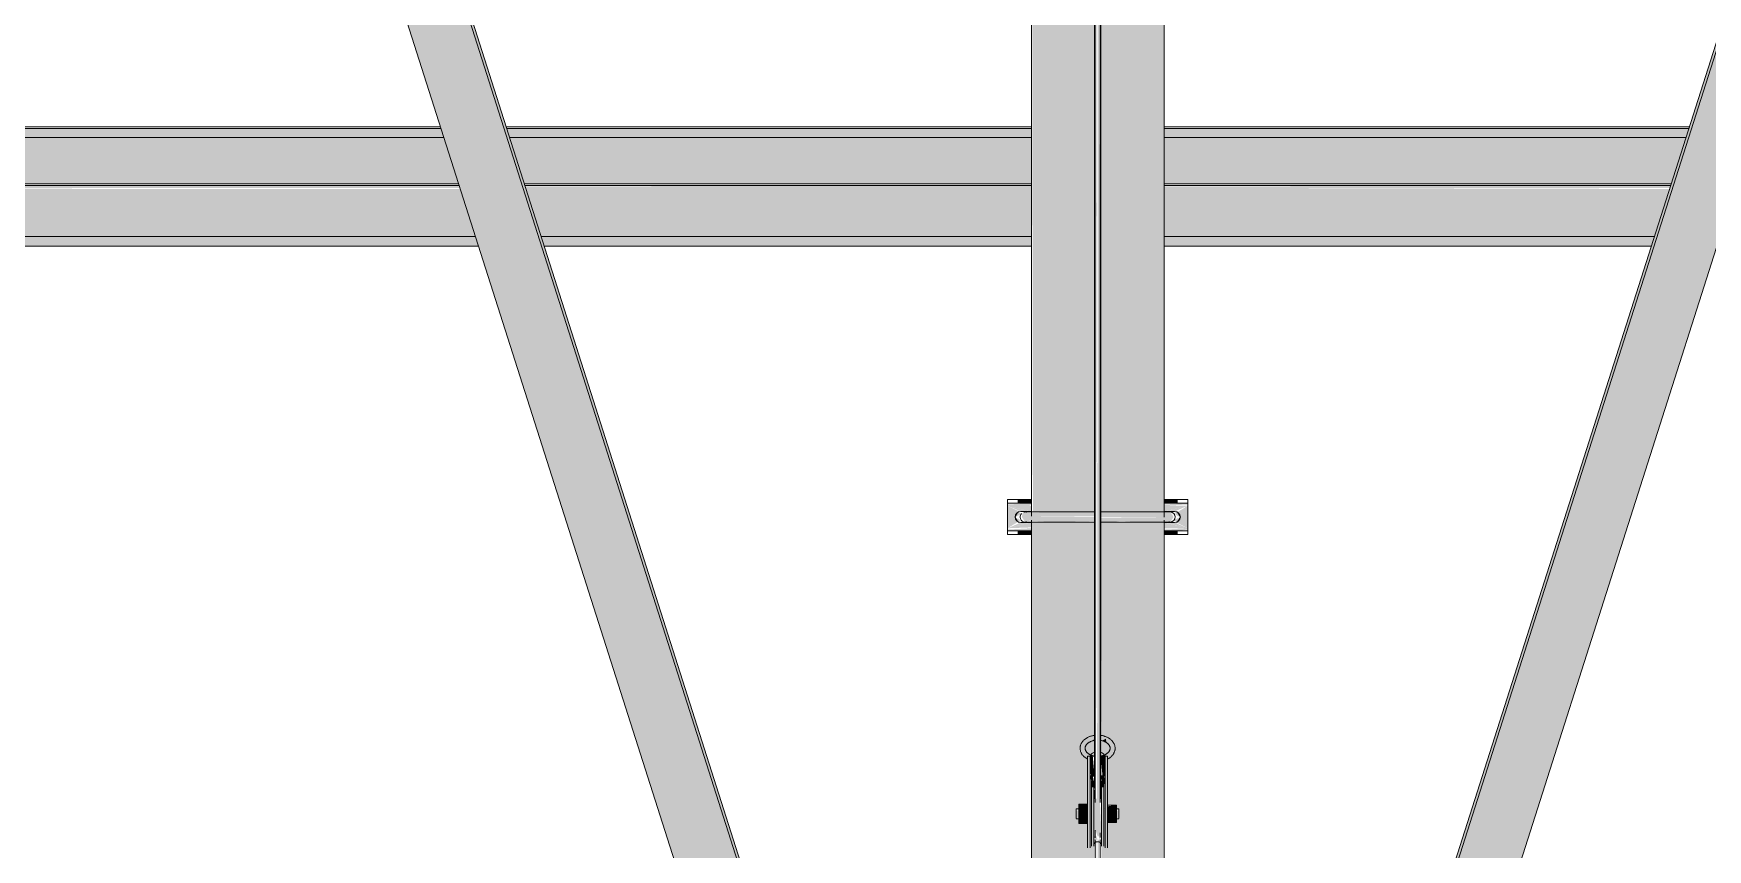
# Model space of a CAD drawing. Header units: inches. Extents: x -54880 to -186, y -265 to 853.
# Drawn here: x -25009.8 to -24926.2, y 208.4 to 249.1 of the extents above; entities that cross this region are included whole.
import ezdxf

# ---------------------------------------------------------------- set-up
doc = ezdxf.new("R2010")
doc.units = ezdxf.units.IN
doc.header["$MEASUREMENT"] = 0
doc.layers.add('Q-SPCQ', color=91, linetype='Continuous', lineweight=9)
doc.layers.add('S-BEAM', color=12, linetype='Continuous', lineweight=9)

# ---------------------------------------------------------------- blocks, each defined once
blk = doc.blocks.new('Girt_Z - 8_D-904143-Section 13')
at = {"layer": 'S-BEAM'}
h = blk.add_hatch(color=256, dxfattribs=at)
h.paths.add_polyline_path([(-22801.255, 243.949), (-22801.255, 244.398), (-22813.89, 244.398), (-22813.89, 243.949), (-22804.378, 243.949)], flags=0)
h.paths.add_polyline_path([(-25906.663, 243.949), (-25885.483, 243.949), (-25885.717, 244.398), (-25940.544, 244.398), (-25940.544, 243.949), (-25906.835, 243.949)], flags=0)
h.paths.add_polyline_path([(-25971.89, 243.949), (-25968.544, 243.949), (-25968.544, 244.398), (-25971.89, 244.398)], flags=0)
h.paths.add_polyline_path([(-22841.89, 243.949), (-22841.89, 244.398), (-23076.89, 244.398), (-23076.89, 243.949), (-22908.055, 243.949)], flags=0)
h.paths.add_polyline_path([(-23094.89, 243.949), (-23094.89, 244.398), (-23366.39, 244.398), (-23366.39, 243.949), (-23184.529, 243.949)], flags=0)
h.paths.add_polyline_path([(-25883.369, 243.949), (-25851.816, 243.949), (-25851.618, 244.398), (-25883.603, 244.398)], flags=0)
h.paths.add_polyline_path([(-23384.39, 243.949), (-23384.39, 244.398), (-23655.89, 244.398), (-23655.89, 243.949), (-23461.003, 243.949)], flags=0)
h.paths.add_polyline_path([(-23673.89, 243.949), (-23673.89, 244.398), (-23945.39, 244.398), (-23945.39, 243.949), (-23737.477, 243.949)], flags=0)
h.paths.add_polyline_path([(-23963.39, 243.949), (-23963.39, 244.398), (-24234.89, 244.398), (-24234.89, 243.949), (-24013.951, 243.949)], flags=0)
h.paths.add_polyline_path([(-24252.89, 243.949), (-24252.89, 244.398), (-24524.39, 244.398), (-24524.39, 243.949), (-24290.425, 243.949)], flags=0)
h.paths.add_polyline_path([(-25815.703, 243.949), (-25785.394, 243.949), (-25785.721, 244.398), (-25815.703, 244.398), (-25815.703, 244.214)], flags=0)
h.paths.add_polyline_path([(-24542.39, 243.949), (-24542.39, 244.398), (-24693.063, 244.398), (-24693.297, 243.949), (-24566.899, 243.949)], flags=0)
h.paths.add_polyline_path([(-24695.412, 243.949), (-24695.178, 244.398), (-24756.356, 244.398), (-24756.369, 243.949), (-24705.136, 243.949)], flags=0)
h.paths.add_polyline_path([(-25785.008, 243.949), (-25716.167, 243.949), (-25715.573, 244.398), (-25785.335, 244.398)], flags=0)
h.paths.add_polyline_path([(-24763.078, 243.949), (-24763.078, 244.398), (-24793.059, 244.398), (-24793.386, 243.949), (-24765.615, 243.949)], flags=0)
h.paths.add_polyline_path([(-24793.772, 243.949), (-24793.446, 244.398), (-24813.89, 244.398), (-24813.89, 243.949), (-24808.814, 243.949)], flags=0)
h.paths.add_polyline_path([(-24831.89, 243.949), (-24831.89, 244.398), (-24863.208, 244.398), (-24862.613, 243.949), (-24843.373, 243.949)], flags=0)
h.paths.add_polyline_path([(-25715.753, 243.949), (-25700.39, 243.949), (-25700.39, 244.398), (-25715.158, 244.398)], flags=0)
h.paths.add_polyline_path([(-24863.028, 243.949), (-24863.622, 244.398), (-24923.815, 244.398), (-24923.958, 243.949), (-24911.69, 243.949)], flags=0)
h.paths.add_polyline_path([(-25682.39, 243.949), (-25654.822, 243.949), (-25654.966, 244.398), (-25682.39, 244.398)], flags=0)
h.paths.add_polyline_path([(-25651.551, 243.949), (-25625.486, 243.949), (-25625.486, 244.398), (-25651.694, 244.398)], flags=0)
h.paths.add_polyline_path([(-25618.861, 243.949), (-25592.797, 243.949), (-25592.654, 244.398), (-25618.861, 244.398)], flags=0)
h.paths.add_polyline_path([(-25577.736, 243.949), (-25410.89, 243.949), (-25410.89, 244.398), (-25589.382, 244.398), (-25589.526, 243.949), (-25580.582, 243.949)], flags=0)
h.paths.add_polyline_path([(-24927.229, 243.949), (-24927.086, 244.398), (-24953.294, 244.398), (-24953.294, 243.949), (-24947.051, 243.949)], flags=0)
h.paths.add_polyline_path([(-24959.919, 243.949), (-24959.919, 244.398), (-24986.127, 244.398), (-24985.984, 243.949), (-24964.331, 243.949)], flags=0)
h.paths.add_polyline_path([(-25392.89, 243.949), (-25121.39, 243.949), (-25121.39, 244.398), (-25392.89, 244.398)], flags=0)
h.paths.add_polyline_path([(-25103.39, 243.949), (-24989.255, 243.949), (-24989.398, 244.398), (-25103.39, 244.398)], flags=0)
h = blk.add_hatch(color=256, dxfattribs=at)
h.paths.add_polyline_path([(-25971.89, 241.629), (-25968.544, 241.629), (-25968.544, 243.949), (-25971.89, 243.949), (-25971.89, 241.963)], flags=0)
h.paths.add_polyline_path([(-25940.544, 241.629), (-25884.274, 241.629), (-25885.483, 243.949), (-25940.544, 243.949), (-25940.544, 243)], flags=0)
h.paths.add_polyline_path([(-25882.16, 241.629), (-25852.777, 241.629), (-25852.193, 243.095), (-25851.816, 243.949), (-25883.369, 243.949)], flags=0)
h.paths.add_polyline_path([(-25815.703, 241.629), (-25783.707, 241.629), (-25785.394, 243.949), (-25815.703, 243.949)], flags=0)
h.paths.add_polyline_path([(-25783.32, 241.629), (-25719.237, 241.629), (-25716.167, 243.949), (-25785.008, 243.949)], flags=0)
h.paths.add_polyline_path([(-24524.39, 241.629), (-24252.89, 241.629), (-24252.89, 243.949), (-24524.39, 243.949)], flags=0)
h.paths.add_polyline_path([(-24542.39, 241.629), (-24542.39, 243.949), (-24693.297, 243.949), (-24694.506, 241.629), (-24566.899, 241.629)], flags=0)
h.paths.add_polyline_path([(-25718.823, 241.629), (-25700.39, 241.629), (-25700.39, 243.949), (-25715.753, 243.949)], flags=0)
h.paths.add_polyline_path([(-25682.39, 241.629), (-25654.082, 241.629), (-25654.822, 243.949), (-25682.39, 243.949)], flags=0)
h.paths.add_polyline_path([(-24696.62, 241.629), (-24695.412, 243.949), (-24756.369, 243.949), (-24756.435, 241.629), (-24705.136, 241.629)], flags=0)
h.paths.add_polyline_path([(-25650.811, 241.629), (-25625.486, 241.629), (-25625.486, 243.949), (-25651.551, 243.949)], flags=0)
h.paths.add_polyline_path([(-25618.861, 241.629), (-25593.537, 241.629), (-25592.797, 243.949), (-25618.861, 243.949)], flags=0)
h.paths.add_polyline_path([(-25577.736, 241.629), (-25410.89, 241.629), (-25410.89, 243.949), (-25589.526, 243.949), (-25590.266, 241.629), (-25580.582, 241.629)], flags=0)
h.paths.add_polyline_path([(-24763.078, 241.629), (-24763.078, 243.949), (-24793.386, 243.949), (-24795.074, 241.629), (-24765.615, 241.629)], flags=0)
h.paths.add_polyline_path([(-24795.46, 241.629), (-24793.772, 243.949), (-24813.89, 243.949), (-24813.89, 241.629), (-24808.814, 241.629)], flags=0)
h.paths.add_polyline_path([(-25392.89, 241.629), (-25121.39, 241.629), (-25121.39, 243.949), (-25392.89, 243.949)], flags=0)
h.paths.add_polyline_path([(-24831.89, 241.629), (-24831.89, 243.949), (-24862.613, 243.949), (-24859.543, 241.629), (-24843.373, 241.629)], flags=0)
h.paths.add_polyline_path([(-25103.39, 241.629), (-24988.515, 241.629), (-24989.255, 243.949), (-25103.39, 243.949)], flags=0)
h.paths.add_polyline_path([(-24985.244, 241.629), (-24959.919, 241.629), (-24959.919, 243.949), (-24985.984, 243.949)], flags=0)
h.paths.add_polyline_path([(-24859.958, 241.629), (-24863.028, 243.949), (-24923.958, 243.949), (-24924.698, 241.629), (-24911.69, 241.629)], flags=0)
h.paths.add_polyline_path([(-24953.294, 241.629), (-24927.969, 241.629), (-24927.229, 243.949), (-24953.294, 243.949)], flags=0)
h.paths.add_polyline_path([(-24234.89, 241.629), (-23963.39, 241.629), (-23963.39, 243.949), (-24234.89, 243.949)], flags=0)
h.paths.add_polyline_path([(-22801.255, 241.629), (-22801.255, 243.949), (-22813.89, 243.949), (-22813.89, 241.629), (-22804.378, 241.629)], flags=0)
h.paths.add_polyline_path([(-22841.89, 241.629), (-22841.89, 243.949), (-23076.89, 243.949), (-23076.89, 241.629), (-22908.055, 241.629)], flags=0)
h.paths.add_polyline_path([(-23094.89, 241.629), (-23094.89, 243.949), (-23366.39, 243.949), (-23366.39, 241.629), (-23184.529, 241.629)], flags=0)
h.paths.add_polyline_path([(-23384.39, 241.629), (-23384.39, 243.949), (-23655.89, 243.949), (-23655.89, 241.629), (-23461.003, 241.629)], flags=0)
h.paths.add_polyline_path([(-23673.89, 241.629), (-23673.89, 243.949), (-23945.39, 243.949), (-23945.39, 241.629), (-23737.477, 241.629)], flags=0)
h = blk.add_hatch(color=256, dxfattribs=at)
h.paths.add_polyline_path([(-24959.919, 241.367), (-24959.919, 241.555), (-24985.204, 241.504), (-24985.16, 241.367), (-24964.331, 241.367)], flags=0)
h.paths.add_polyline_path([(-25968.544, 241.367), (-25968.544, 241.555), (-25971.89, 241.524), (-25971.89, 241.367)], flags=0)
h.paths.add_polyline_path([(-25940.544, 241.367), (-25884.182, 241.451), (-25884.236, 241.555), (-25940.544, 241.523), (-25940.544, 241.452)], flags=0)
h.paths.add_polyline_path([(-22801.255, 241.367), (-22801.255, 241.555), (-22813.89, 241.53), (-22813.89, 241.367), (-22804.378, 241.367)], flags=0)
h.paths.add_polyline_path([(-25882.024, 241.367), (-25852.837, 241.45), (-25852.888, 241.555), (-25882.105, 241.522), (-25882.067, 241.451)], flags=0)
h.paths.add_polyline_path([(-22841.89, 241.367), (-22841.89, 241.555), (-23076.89, 241.53), (-23076.89, 241.367), (-22908.055, 241.367)], flags=0)
h.paths.add_polyline_path([(-25815.703, 241.367), (-25783.575, 241.448), (-25783.653, 241.555), (-25815.703, 241.521), (-25815.703, 241.449)], flags=0)
h.paths.add_polyline_path([(-23094.89, 241.367), (-23094.89, 241.555), (-23366.39, 241.472), (-23366.39, 241.367), (-23184.529, 241.367)], flags=0)
h.paths.add_polyline_path([(-25783.13, 241.367), (-25719.479, 241.446), (-25719.335, 241.555), (-25783.241, 241.52), (-25783.189, 241.448)], flags=0)
h.paths.add_polyline_path([(-23384.39, 241.367), (-23384.39, 241.555), (-23655.89, 241.478), (-23655.89, 241.367), (-23461.003, 241.367)], flags=0)
h.paths.add_polyline_path([(-25719.169, 241.367), (-25700.39, 241.446), (-25700.39, 241.555), (-25718.968, 241.519), (-25719.064, 241.446)], flags=0)
h.paths.add_polyline_path([(-23673.89, 241.367), (-23673.89, 241.555), (-23945.39, 241.484), (-23945.39, 241.367), (-23737.477, 241.367)], flags=0)
h.paths.add_polyline_path([(-25682.39, 241.367), (-25654.024, 241.445), (-25654.059, 241.555), (-25682.39, 241.518), (-25682.39, 241.445)], flags=0)
h.paths.add_polyline_path([(-25650.728, 241.367), (-25625.486, 241.444), (-25625.486, 241.555), (-25650.776, 241.518), (-25650.752, 241.444)], flags=0)
h.paths.add_polyline_path([(-25618.861, 241.367), (-25593.596, 241.443), (-25593.56, 241.555), (-25618.861, 241.517), (-25618.861, 241.444)], flags=0)
h.paths.add_polyline_path([(-25577.736, 241.367), (-25410.89, 241.438), (-25410.89, 241.555), (-25590.301, 241.516), (-25590.349, 241.367), (-25580.582, 241.367)], flags=0)
h.paths.add_polyline_path([(-23963.39, 241.367), (-23963.39, 241.555), (-24234.89, 241.49), (-24234.89, 241.367), (-24013.951, 241.367)], flags=0)
h.paths.add_polyline_path([(-25392.89, 241.367), (-25121.39, 241.43), (-25121.39, 241.555), (-25392.89, 241.512), (-25392.89, 241.438)], flags=0)
h.paths.add_polyline_path([(-25103.39, 241.367), (-24988.45, 241.427), (-24988.491, 241.555), (-25103.39, 241.507), (-25103.39, 241.43)], flags=0)
h.paths.add_polyline_path([(-24252.89, 241.367), (-24252.89, 241.555), (-24524.39, 241.495), (-24524.39, 241.367), (-24290.425, 241.367)], flags=0)
h.paths.add_polyline_path([(-24953.294, 241.367), (-24928.034, 241.425), (-24927.993, 241.555), (-24953.294, 241.504), (-24953.294, 241.426)], flags=0)
h.paths.add_polyline_path([(-24924.782, 241.367), (-24859.686, 241.423), (-24859.86, 241.555), (-24924.738, 241.503), (-24924.763, 241.425)], flags=0)
h.paths.add_polyline_path([(-24542.39, 241.367), (-24542.39, 241.555), (-24694.574, 241.499), (-24694.642, 241.367), (-24566.899, 241.367)], flags=0)
h.paths.add_polyline_path([(-24859.197, 241.367), (-24831.89, 241.422), (-24831.89, 241.555), (-24859.375, 241.502), (-24859.271, 241.423)], flags=0)
h.paths.add_polyline_path([(-24813.89, 241.367), (-24795.611, 241.421), (-24795.514, 241.555), (-24813.89, 241.501), (-24813.89, 241.422)], flags=0)
h.paths.add_polyline_path([(-24795.264, 241.367), (-24763.078, 241.421), (-24763.078, 241.555), (-24795.167, 241.501), (-24795.225, 241.421)], flags=0)
h.paths.add_polyline_path([(-24755.313, 241.367), (-24696.73, 241.419), (-24696.659, 241.555), (-24756.439, 241.5), (-24756.443, 241.367), (-24755.568, 241.367)], flags=0)
h = blk.add_hatch(color=256, dxfattribs=at)
h.paths.add_polyline_path([(-25410.89, 239), (-25410.89, 241.367), (-25590.349, 241.367), (-25591.104, 239), (-25534.558, 239)], flags=0)
h.paths.add_polyline_path([(-24987.677, 239), (-24988.431, 241.367), (-25103.39, 241.367), (-25103.39, 239), (-24998.199, 239)], flags=0)
h.paths.add_polyline_path([(-25968.544, 239), (-25968.544, 241.367), (-25971.89, 241.367), (-25971.89, 239)], flags=0)
h.paths.add_polyline_path([(-25940.544, 239), (-25882.905, 239), (-25884.138, 241.367), (-25940.544, 241.367), (-25940.544, 239.083)], flags=0)
h.paths.add_polyline_path([(-25121.39, 239), (-25121.39, 241.367), (-25392.89, 241.367), (-25392.89, 239), (-25258.084, 239)], flags=0)
h.paths.add_polyline_path([(-24984.405, 239), (-24959.919, 239), (-24959.919, 241.367), (-24985.16, 241.367)], flags=0)
h.paths.add_polyline_path([(-24953.294, 239), (-24928.808, 239), (-24928.053, 241.367), (-24953.294, 241.367)], flags=0)
h.paths.add_polyline_path([(-25594.375, 239), (-25593.62, 241.367), (-25618.861, 241.367), (-25618.861, 239), (-25603.677, 239)], flags=0)
h.paths.add_polyline_path([(-24925.537, 239), (-24856.479, 239), (-24859.612, 241.367), (-24924.782, 241.367)], flags=0)
h.paths.add_polyline_path([(-25880.791, 239), (-25853.658, 239), (-25852.921, 241.367), (-25882.024, 241.367)], flags=0)
h.paths.add_polyline_path([(-25625.486, 239), (-25625.486, 241.367), (-25650.728, 241.367), (-25649.973, 239), (-25629.596, 239)], flags=0)
h.paths.add_polyline_path([(-24524.39, 239), (-24252.89, 239), (-24252.89, 241.367), (-24524.39, 241.367)], flags=0)
h.paths.add_polyline_path([(-24542.39, 239), (-24542.39, 241.367), (-24694.642, 241.367), (-24695.875, 239), (-24566.899, 239)], flags=0)
h.paths.add_polyline_path([(-25822.601, 239), (-25822.328, 239.045), (-25822.328, 239.323), (-25822.571, 239.045)], flags=0)
h.paths.add_polyline_path([(-25815.703, 239), (-25781.795, 239), (-25783.517, 241.367), (-25815.703, 241.367), (-25815.703, 240.51)], flags=0)
h.paths.add_polyline_path([(-24697.99, 239), (-24696.757, 241.367), (-24756.443, 241.367), (-24756.453, 239), (-24705.136, 239)], flags=0)
h.paths.add_polyline_path([(-25781.408, 239), (-25722.716, 239), (-25719.584, 241.367), (-25783.13, 241.367)], flags=0)
h.paths.add_polyline_path([(-24763.078, 239), (-24763.078, 241.367), (-24795.264, 241.367), (-24796.986, 239), (-24765.615, 239)], flags=0)
h.paths.add_polyline_path([(-24797.372, 239), (-24795.65, 241.367), (-24813.89, 241.367), (-24813.89, 239), (-24808.814, 239)], flags=0)
h.paths.add_polyline_path([(-24831.89, 239), (-24831.89, 241.367), (-24859.197, 241.367), (-24856.065, 239), (-24843.373, 239)], flags=0)
h.paths.add_polyline_path([(-25722.301, 239), (-25700.39, 239), (-25700.39, 241.367), (-25719.169, 241.367)], flags=0)
h.paths.add_polyline_path([(-25682.39, 239), (-25653.244, 239), (-25653.999, 241.367), (-25682.39, 241.367)], flags=0)
h.paths.add_polyline_path([(-24234.89, 239), (-23963.39, 239), (-23963.39, 241.367), (-24234.89, 241.367)], flags=0)
h.paths.add_polyline_path([(-23945.39, 239), (-23673.89, 239), (-23673.89, 241.367), (-23945.39, 241.367)], flags=0)
h.paths.add_polyline_path([(-23655.89, 239), (-23384.39, 239), (-23384.39, 241.367), (-23655.89, 241.367)], flags=0)
h.paths.add_polyline_path([(-22801.255, 239), (-22801.255, 241.367), (-22813.89, 241.367), (-22813.89, 239), (-22804.378, 239)], flags=0)
h.paths.add_polyline_path([(-23366.39, 239), (-23094.89, 239), (-23094.89, 241.367), (-23366.39, 241.367)], flags=0)
h.paths.add_polyline_path([(-23076.89, 239), (-22841.89, 239), (-22841.89, 241.367), (-23076.89, 241.367)], flags=0)
h = blk.add_hatch(color=256, dxfattribs=at)
h.paths.add_polyline_path([(-25121.39, 238.518), (-25121.39, 239), (-25392.89, 239), (-25392.89, 238.518), (-25258.084, 238.518)], flags=0)
h.paths.add_polyline_path([(-25001.045, 238.518), (-24987.523, 238.518), (-24987.677, 239), (-25103.39, 239), (-25103.39, 238.518)], flags=0)
h.paths.add_polyline_path([(-25971.89, 238.518), (-25968.544, 238.518), (-25968.544, 239), (-25971.89, 239), (-25971.89, 238.632)], flags=0)
h.paths.add_polyline_path([(-25940.544, 238.518), (-25882.654, 238.518), (-25882.905, 239), (-25940.544, 239)], flags=0)
h.paths.add_polyline_path([(-25410.89, 238.518), (-25410.89, 239), (-25591.104, 239), (-25591.258, 238.518), (-25534.558, 238.518)], flags=0)
h.paths.add_polyline_path([(-24984.252, 238.518), (-24959.919, 238.518), (-24959.919, 239), (-24984.405, 239)], flags=0)
h.paths.add_polyline_path([(-24953.294, 238.518), (-24928.962, 238.518), (-24928.808, 239), (-24953.294, 239)], flags=0)
h.paths.add_polyline_path([(-25594.529, 238.518), (-25594.375, 239), (-25618.861, 239), (-25618.861, 238.518), (-25603.677, 238.518)], flags=0)
h.paths.add_polyline_path([(-25880.54, 238.518), (-25853.82, 238.518), (-25853.658, 239), (-25880.791, 239)], flags=0)
h.paths.add_polyline_path([(-24925.69, 238.518), (-24855.841, 238.518), (-24856.479, 239), (-24925.537, 239)], flags=0)
h.paths.add_polyline_path([(-25625.486, 238.518), (-25625.486, 239), (-25649.973, 239), (-25649.819, 238.518), (-25629.596, 238.518)], flags=0)
h.paths.add_polyline_path([(-24524.39, 238.518), (-24252.89, 238.518), (-24252.89, 239), (-24524.39, 239)], flags=0)
h.paths.add_polyline_path([(-25822.328, 238.518), (-25822.328, 239), (-25822.601, 239), (-25822.923, 238.518), (-25822.571, 238.518)], flags=0)
h.paths.add_polyline_path([(-24542.39, 238.518), (-24542.39, 239), (-24695.875, 239), (-24696.127, 238.518), (-24566.899, 238.518)], flags=0)
h.paths.add_polyline_path([(-25815.703, 238.518), (-25781.444, 238.518), (-25781.795, 239), (-25815.703, 239)], flags=0)
h.paths.add_polyline_path([(-24698.241, 238.518), (-24697.99, 239), (-24756.453, 239), (-24756.453, 238.518), (-24705.136, 238.518)], flags=0)
h.paths.add_polyline_path([(-25781.058, 238.518), (-25723.354, 238.518), (-25722.716, 239), (-25781.408, 239)], flags=0)
h.paths.add_polyline_path([(-24763.078, 238.518), (-24763.078, 239), (-24796.986, 239), (-24797.336, 238.518), (-24765.615, 238.518)], flags=0)
h.paths.add_polyline_path([(-24797.723, 238.518), (-24797.372, 239), (-24813.89, 239), (-24813.89, 238.518), (-24808.814, 238.518)], flags=0)
h.paths.add_polyline_path([(-24831.89, 238.518), (-24831.89, 239), (-24856.065, 239), (-24855.427, 238.518), (-24843.373, 238.518)], flags=0)
h.paths.add_polyline_path([(-25722.939, 238.518), (-25700.39, 238.518), (-25700.39, 239), (-25722.301, 239)], flags=0)
h.paths.add_polyline_path([(-25682.39, 238.518), (-25653.09, 238.518), (-25653.244, 239), (-25682.39, 239)], flags=0)
h.paths.add_polyline_path([(-24234.89, 238.518), (-23963.39, 238.518), (-23963.39, 239), (-24234.89, 239)], flags=0)
h.paths.add_polyline_path([(-23945.39, 238.518), (-23673.89, 238.518), (-23673.89, 239), (-23945.39, 239)], flags=0)
h.paths.add_polyline_path([(-23655.89, 238.518), (-23384.39, 238.518), (-23384.39, 239), (-23655.89, 239)], flags=0)
h.paths.add_polyline_path([(-23366.39, 238.518), (-23094.89, 238.518), (-23094.89, 239), (-23366.39, 239)], flags=0)
h.paths.add_polyline_path([(-23076.89, 238.518), (-22841.89, 238.518), (-22841.89, 239), (-23076.89, 239)], flags=0)
h.paths.add_polyline_path([(-22813.89, 238.518), (-22801.255, 238.518), (-22801.255, 239), (-22813.89, 239)], flags=0)
for p, q in [((-24989.425, 244.482), (-25103.39, 244.482)), ((-24989.398, 244.398), (-25103.39, 244.398)), ((-24959.919, 244.482), (-24986.154, 244.482)), ((-24959.919, 244.398), (-24986.127, 244.398)), ((-24927.059, 244.482), (-24953.294, 244.482)), ((-24927.086, 244.398), (-24953.294, 244.398)), ((-24989.255, 243.949), (-25103.39, 243.949)), ((-24959.919, 243.949), (-24985.984, 243.949)), ((-24927.229, 243.949), (-24953.294, 243.949)), ((-24988.515, 241.629), (-25103.39, 241.629)), ((-24959.919, 241.629), (-24985.244, 241.629)), ((-24927.969, 241.629), (-24953.294, 241.629)), ((-24988.491, 241.555), (-25103.39, 241.555)), ((-24959.919, 241.555), (-24985.22, 241.555)), ((-24927.993, 241.555), (-24953.294, 241.555)), ((-25103.39, 239), (-24987.677, 239)), ((-24987.523, 238.518), (-25103.39, 238.518)), ((-24984.405, 239), (-24959.919, 239)), ((-24959.919, 238.518), (-24984.252, 238.518)), ((-24953.294, 239), (-24928.808, 239)), ((-24928.962, 238.518), (-24953.294, 238.518))]:
    blk.add_line(p, q, dxfattribs=at)
blk = doc.blocks.new('Basketball_Backstop-Performance_Sports_Systems-3103-Ceiling_Hung - 27_-0_ to 27_-11 7_8_-706978-Section 13')
at = {"layer": 'Q-SPCQ'}
h = blk.add_hatch(color=256, dxfattribs=at)
h.paths.add_polyline_path([(-24961.705, 157.563), (-24959.822, 157.563), (-24959.822, 160.188), (-24962.542, 160.188)], flags=0)
h.paths.add_polyline_path([(-24963.858, 164.313), (-24960.72, 164.313), (-24998.053, 281.375), (-24999.622, 281.375), (-25001.045, 280.918), (-24964.233, 165.49)], flags=0)
for points in [[(-24960.72, 164.313), (-24960.587, 164.313), (-24997.919, 281.375), (-24998.053, 281.375), (-24961.096, 165.49)], [(-24952.627, 164.313), (-24952.493, 164.313), (-24915.16, 281.375), (-24915.294, 281.375), (-24952.251, 165.49)], [(-24960.011, 225.687), (-24959.919, 225.687), (-24959.919, 225.875), (-24960.607, 225.875), (-24960.607, 225.687)], [(-24952.607, 225.687), (-24952.607, 225.875), (-24953.294, 225.875), (-24953.294, 225.687)], [(-24960.011, 224.125), (-24959.919, 224.125), (-24959.919, 224.312), (-24960.607, 224.312), (-24960.607, 224.125)], [(-24952.607, 224.125), (-24952.607, 224.312), (-24953.294, 224.312), (-24953.294, 224.125)], [(-24956.987, 211.919), (-24956.987, 213.056), (-24957.112, 213.056), (-24957.112, 211.919)], [(-24956.112, 211.919), (-24956.112, 213.056), (-24956.237, 213.056), (-24956.237, 211.919)], [(-24957.112, 208.574), (-24956.987, 208.574), (-24956.987, 211.694), (-24957.112, 211.694), (-24957.112, 208.857)], [(-24956.924, 211.509), (-24956.799, 211.509), (-24956.799, 211.807), (-24956.924, 211.807)], [(-24956.424, 211.509), (-24956.299, 211.509), (-24956.299, 211.807), (-24956.424, 211.807)], [(-24956.237, 208.574), (-24956.112, 208.574), (-24956.112, 211.694), (-24956.237, 211.694), (-24956.237, 208.857)], [(-24956.924, 208.559), (-24956.799, 208.559), (-24956.799, 211.509), (-24956.924, 211.509), (-24956.924, 208.857)], [(-24956.768, 210.936), (-24956.737, 210.944), (-24956.768, 210.944)], [(-24956.299, 208.559), (-24956.299, 211.509), (-24956.424, 211.509), (-24956.424, 208.559)], [(-24957.112, 210.314), (-24957.112, 210.671), (-24957.549, 210.671), (-24957.549, 210.314)], [(-24957.549, 209.826), (-24957.112, 209.826), (-24957.112, 210.314), (-24957.549, 210.314), (-24957.549, 210.033)], [(-24955.674, 210.183), (-24955.691, 210.621), (-24956.112, 210.554), (-24956.112, 210.183), (-24955.691, 210.183)], [(-24955.674, 209.746), (-24955.691, 210.183), (-24956.112, 210.183), (-24956.112, 209.746), (-24955.691, 209.746)], [(-24957.112, 209.695), (-24957.112, 209.826), (-24957.549, 209.826), (-24957.549, 209.695)], [(-24956.612, 145.856), (-24956.503, 145.965), (-24956.487, 146.074), (-24956.549, 208.891), (-24956.612, 208.884), (-24956.612, 146.735)]]:
    blk.add_hatch(color=256, dxfattribs=at).paths.add_polyline_path(points, flags=0)
h = blk.add_hatch(color=256, dxfattribs=at)
h.paths.add_polyline_path([(-24956.487, 157.563), (-24953.391, 157.563), (-24953.407, 160.188), (-24956.487, 160.188)], flags=0)
h.paths.add_polyline_path([(-24957.248, 157.563), (-24956.737, 157.563), (-24956.737, 160.188), (-24959.822, 160.188), (-24959.806, 157.563), (-24957.464, 157.563)], flags=0)
h.paths.add_polyline_path([(-24956.799, 208.884), (-24956.737, 209.069), (-24956.799, 209.069)], flags=0)
h.paths.add_polyline_path([(-24956.737, 164.313), (-24956.799, 208.559), (-24956.924, 208.559), (-24956.987, 208.574), (-24957.112, 208.574), (-24957.112, 209.695), (-24957.549, 209.695), (-24957.549, 209.942), (-24957.674, 210.006), (-24957.674, 210.425), (-24957.549, 210.425), (-24957.464, 210.671), (-24957.112, 210.671), (-24957.112, 211.694), (-24956.987, 211.694), (-24956.987, 211.919), (-24957.112, 211.919), (-24957.112, 213.056), (-24956.799, 213.056), (-24956.768, 224.759), (-24958.263, 224.755), (-24959.919, 224.751), (-24959.886, 164.313), (-24957.213, 164.313)], flags=0)
h.paths.add_polyline_path([(-24956.487, 164.313), (-24953.294, 164.313), (-24953.333, 224.797), (-24954.362, 224.75), (-24956.455, 224.75), (-24956.391, 213.056), (-24956.112, 213.056), (-24956.112, 211.919), (-24956.237, 211.919), (-24956.237, 211.694), (-24956.112, 211.641), (-24956.112, 210.621), (-24955.674, 210.621), (-24955.674, 210.425), (-24955.549, 210.36), (-24955.549, 209.942), (-24955.674, 209.942), (-24955.749, 209.746), (-24956.112, 209.746), (-24956.127, 208.574), (-24956.237, 208.574), (-24956.299, 208.559), (-24956.424, 208.559), (-24956.487, 165.49)], flags=0)
h.paths.add_polyline_path([(-24956.299, 210.425), (-24956.237, 210.426), (-24956.299, 210.474)], flags=0)
h.paths.add_polyline_path([(-24956.799, 210.933), (-24956.768, 210.944), (-24956.799, 210.944)], flags=0)
h.paths.add_polyline_path([(-24956.17, 213.766), (-24956.391, 213.831), (-24956.202, 213.933)], flags=0)
h.paths.add_polyline_path([(-24956.799, 277.451), (-24956.768, 277.636), (-24956.799, 277.636)], flags=0)
h.paths.add_polyline_path([(-24958.98, 225.187), (-24958.496, 225.239), (-24956.768, 225.25), (-24956.799, 277.126), (-24956.924, 277.141), (-24956.987, 277.141), (-24957.112, 277.141), (-24957.112, 278.262), (-24957.549, 278.262), (-24957.549, 278.509), (-24957.674, 278.573), (-24957.674, 278.991), (-24957.549, 278.991), (-24957.464, 279.238), (-24957.112, 279.238), (-24957.112, 280.45), (-24957.549, 280.45), (-24957.549, 280.696), (-24957.674, 280.761), (-24957.674, 281.179), (-24957.549, 281.179), (-24957.549, 281.375), (-24959.919, 281.375), (-24959.844, 225.245), (-24959.059, 225.195)], flags=0)
h.paths.add_polyline_path([(-24955.124, 225.189), (-24954.95, 225.245), (-24953.294, 225.249), (-24953.294, 281.375), (-24955.674, 281.375), (-24955.674, 281.179), (-24955.549, 281.114), (-24955.549, 280.696), (-24955.674, 280.685), (-24955.754, 280.432), (-24956.112, 280.364), (-24956.112, 279.187), (-24955.674, 279.187), (-24955.674, 278.991), (-24955.549, 278.927), (-24955.549, 278.509), (-24955.674, 278.509), (-24955.749, 278.312), (-24956.112, 278.312), (-24956.112, 277.141), (-24956.237, 277.141), (-24956.299, 277.126), (-24956.424, 277.126), (-24956.455, 225.242), (-24955.222, 225.192)], flags=0)
h.paths.add_polyline_path([(-24957.518, 225.2), (-24957.912, 225.231), (-24957.735, 225.202)], flags=0)
h.paths.add_polyline_path([(-24956.799, 279.5), (-24956.763, 279.579), (-24956.799, 279.511)], flags=0)
h = blk.add_hatch(color=256, dxfattribs=at)
h.paths.add_polyline_path([(-24953.391, 157.563), (-24951.508, 157.563), (-24950.671, 160.188), (-24953.391, 160.188)], flags=0)
h.paths.add_polyline_path([(-24952.493, 164.313), (-24949.355, 164.313), (-24912.703, 279.314), (-24913.304, 279.877), (-24913.666, 280.632), (-24913.969, 281.375), (-24915.16, 281.375), (-24952.117, 165.49)], flags=0)
h = blk.add_hatch(color=256, dxfattribs=at)
h.paths.add_polyline_path([(-24956.612, 210.929), (-24956.487, 210.944), (-24956.55, 279.596), (-24956.612, 279.649), (-24956.612, 211.205)], flags=0)
h.paths.add_polyline_path([(-24956.487, 279.643), (-24956.549, 280.288), (-24956.612, 280.254), (-24956.524, 279.735), (-24956.487, 279.643)], flags=0)
h = blk.add_hatch(color=256, dxfattribs=at)
h.paths.add_polyline_path([(-24956.612, 210.929), (-24956.7, 279.574), (-24956.737, 279.489), (-24956.644, 210.933), (-24956.612, 210.929)], flags=0)
h.paths.add_polyline_path([(-24956.737, 279.643), (-24956.612, 279.951), (-24956.694, 280.013), (-24956.737, 279.749)], flags=0)
h = blk.add_hatch(color=256, dxfattribs=at)
h.paths.add_polyline_path([(-24960.013, 225.562), (-24959.919, 225.647), (-24959.919, 225.687), (-24961.107, 225.625), (-24961.107, 225.562), (-24960.523, 225.562)], flags=0)
h.paths.add_polyline_path([(-24953.2, 225.562), (-24952.107, 225.625), (-24952.107, 225.687), (-24953.294, 225.625), (-24953.273, 225.562)], flags=0)
h = blk.add_hatch(color=256, dxfattribs=at)
h.paths.add_polyline_path([(-24961.107, 224.437), (-24959.919, 224.482), (-24959.94, 224.728), (-24960.011, 224.711)], flags=0)
h.paths.add_polyline_path([(-24961.107, 224.437), (-24960.013, 224.719), (-24960.45, 224.719)], flags=0)
h.paths.add_polyline_path([(-24961.107, 224.437), (-24960.591, 224.756), (-24960.722, 224.927), (-24960.694, 225.141), (-24960.523, 225.272), (-24961.107, 225.562)], flags=0)
h.paths.add_polyline_path([(-24952.107, 225.562), (-24953.294, 225.562), (-24953.273, 225.272)], flags=0)
h.paths.add_polyline_path([(-24952.107, 224.437), (-24952.107, 225.562), (-24952.622, 225.244), (-24952.491, 225.073), (-24952.519, 224.859), (-24952.69, 224.728)], flags=0)
h.paths.add_polyline_path([(-24952.107, 224.437), (-24952.763, 224.719), (-24953.2, 224.719)], flags=0)
h.paths.add_polyline_path([(-24953.294, 224.437), (-24952.107, 224.437), (-24953.294, 224.728)], flags=0)
h.paths.add_polyline_path([(-24961.107, 225.562), (-24960.45, 225.281), (-24960.013, 225.281)], flags=0)
h.paths.add_polyline_path([(-24959.919, 225.263), (-24959.919, 225.562), (-24961.107, 225.562), (-24959.94, 225.272)], flags=0)
h.paths.add_polyline_path([(-24953.2, 225.281), (-24952.763, 225.281), (-24952.107, 225.562)], flags=0)
h = blk.add_hatch(color=256, dxfattribs=at)
h.paths.add_polyline_path([(-24952.79, 224.608), (-24952.801, 224.616), (-24953.077, 224.679)], flags=0)
h.paths.add_polyline_path([(-24952.663, 224.676), (-24952.564, 224.962), (-24952.765, 224.875), (-24952.69, 224.688)], flags=0)
h.paths.add_polyline_path([(-24960.55, 224.676), (-24960.465, 224.728), (-24960.523, 224.907), (-24960.694, 224.926), (-24960.567, 224.706)], flags=0)
h.paths.add_polyline_path([(-24959.996, 224.714), (-24959.94, 224.805), (-24959.998, 224.728)], flags=0)
h.paths.add_polyline_path([(-24960.731, 225.002), (-24960.448, 225.125), (-24960.55, 225.324), (-24960.73, 225.012)], flags=0)
h.paths.add_polyline_path([(-24952.482, 225.002), (-24952.591, 225.199), (-24952.69, 225.312), (-24952.748, 225.272), (-24952.69, 225.093), (-24952.491, 225.006)], flags=0)
h.paths.add_polyline_path([(-24960.144, 225.315), (-24960.136, 225.321), (-24960.412, 225.384)], flags=0)
h = blk.add_hatch(color=256, dxfattribs=at)
h.paths.add_polyline_path([(-24952.965, 225), (-24952.818, 225), (-24952.96, 225.231), (-24953.928, 225.234), (-24956.455, 225.242), (-24956.455, 225), (-24953.198, 225)], flags=0)
h.paths.add_polyline_path([(-24960.248, 225), (-24956.768, 225.035), (-24956.768, 225.249), (-24960.357, 225.217), (-24960.395, 225)], flags=0)
h = blk.add_hatch(color=256, dxfattribs=at)
h.paths.add_polyline_path([(-24954.417, 224.75), (-24952.967, 224.77), (-24952.818, 225), (-24956.455, 224.965), (-24956.455, 224.751), (-24955.458, 224.76)], flags=0)
h.paths.add_polyline_path([(-24958.796, 224.75), (-24956.768, 224.798), (-24956.768, 225), (-24960.395, 225), (-24960.247, 224.77), (-24960.011, 224.814), (-24958.843, 224.75)], flags=0)
h.paths.add_polyline_path([(-24955.458, 224.76), (-24955.691, 224.797), (-24954.971, 224.793)], flags=0)
h = blk.add_hatch(color=256, dxfattribs=at)
h.paths.add_polyline_path([(-24959.919, 224.312), (-24959.919, 224.437), (-24961.107, 224.375), (-24961.107, 224.312), (-24960.011, 224.312)], flags=0)
h.paths.add_polyline_path([(-24952.607, 224.312), (-24952.107, 224.375), (-24952.107, 224.437), (-24953.294, 224.372), (-24953.294, 224.312)], flags=0)
h = blk.add_hatch(color=256, dxfattribs=at)
h.paths.add_polyline_path([(-24956.17, 213.766), (-24956.202, 213.933), (-24956.391, 213.831)], flags=0)
h.paths.add_polyline_path([(-24956.833, 213.831), (-24956.768, 213.85), (-24956.768, 213.965)], flags=0)
h = blk.add_hatch(color=256, dxfattribs=at)
h.paths.add_polyline_path([(-24956.768, 212.083), (-24956.853, 213.056), (-24956.987, 213.056), (-24956.946, 212.083), (-24956.776, 212.083)], flags=0)
h.paths.add_polyline_path([(-24956.277, 212.083), (-24956.237, 212.083), (-24956.237, 213.056), (-24956.457, 213.056), (-24956.369, 212.083)], flags=0)
h = blk.add_hatch(color=256, dxfattribs=at)
h.paths.add_polyline_path([(-24956.799, 211.641), (-24956.768, 211.641), (-24956.854, 212.083), (-24956.987, 212.061), (-24956.924, 211.807), (-24956.799, 211.807)], flags=0)
h.paths.add_polyline_path([(-24956.299, 211.641), (-24956.237, 211.694), (-24956.277, 212.083), (-24956.455, 212.083), (-24956.396, 211.807), (-24956.299, 211.807), (-24956.299, 211.694)], flags=0)
h = blk.add_hatch(color=256, dxfattribs=at)
h.paths.add_polyline_path([(-24956.424, 208.884), (-24956.522, 209.061), (-24956.522, 208.889), (-24956.469, 208.886)], flags=0)
h.paths.add_polyline_path([(-24956.799, 208.884), (-24956.612, 208.894), (-24956.676, 209.069)], flags=0)
h.paths.add_polyline_path([(-24956.522, 209.061), (-24956.498, 209.246), (-24956.424, 209.246), (-24956.504, 210.941), (-24956.799, 210.933), (-24956.799, 209.433), (-24956.701, 209.322), (-24956.612, 209.066), (-24956.548, 209.062)], flags=0)
h = blk.add_hatch(color=256, dxfattribs=at)
h.paths.add_polyline_path([(-24957.549, 210.36), (-24957.549, 210.425), (-24957.674, 210.36)], flags=0)
h.paths.add_polyline_path([(-24955.549, 210.36), (-24955.549, 210.425), (-24955.674, 210.36)], flags=0)
h = blk.add_hatch(color=256, dxfattribs=at)
h.paths.add_polyline_path([(-24955.674, 209.942), (-24955.549, 210.006), (-24955.549, 210.36), (-24955.674, 210.305), (-24955.674, 209.965)], flags=0)
h.paths.add_polyline_path([(-24957.674, 209.942), (-24957.549, 210.009), (-24957.549, 210.36), (-24957.674, 210.308), (-24957.674, 209.967)], flags=0)
h = blk.add_hatch(color=256, dxfattribs=at)
h.paths.add_polyline_path([(-24956.612, 145.856), (-24956.676, 208.891), (-24956.737, 208.884), (-24956.67, 145.882), (-24956.64, 145.862)], flags=0)
h.paths.add_polyline_path([(-24956.737, 208.977), (-24956.676, 209.069), (-24956.737, 209.069)], flags=0)
for p, q in [((-25001.045, 280.918), (-24963.858, 164.313)), ((-24998.053, 281.375), (-24960.72, 164.313)), ((-24960.587, 164.313), (-24997.919, 281.375)), ((-24959.919, 281.375), (-24959.919, 225.045)), ((-24953.294, 224.989), (-24953.294, 281.375)), ((-24915.294, 281.375), (-24952.627, 164.313)), ((-24915.16, 281.375), (-24952.493, 164.313)), ((-24956.737, 279.542), (-24956.737, 210.741)), ((-24956.487, 210.741), (-24956.487, 279.542)), ((-24912.683, 279.305), (-24949.355, 164.313)), ((-24956.768, 277.965), (-24956.768, 211.459)), ((-24956.455, 210.936), (-24956.455, 277.783)), ((-24961.107, 225.875), (-24961.107, 225.687)), ((-24961.107, 225.875), (-24961.107, 225.719)), ((-24961.107, 225.875), (-24960.607, 225.875)), ((-24960.607, 225.875), (-24959.919, 225.875)), ((-24953.294, 225.875), (-24952.607, 225.875)), ((-24952.607, 225.875), (-24952.107, 225.875)), ((-24952.107, 225.687), (-24952.107, 225.875)), ((-24952.107, 225.719), (-24952.107, 225.875)), ((-24961.107, 225.562), (-24961.107, 225.687)), ((-24960.607, 225.687), (-24961.107, 225.687)), ((-24961.107, 224.437), (-24961.107, 225.562)), ((-24960.595, 225.246), (-24960.734, 225.004)), ((-24960.734, 224.996), (-24960.595, 224.754)), ((-24959.919, 225.687), (-24960.607, 225.687)), ((-24960.45, 225.281), (-24960.013, 225.281)), ((-24952.607, 225.687), (-24953.294, 225.687)), ((-24953.2, 225.281), (-24952.763, 225.281)), ((-24952.479, 225.004), (-24952.618, 225.246)), ((-24952.618, 224.754), (-24952.479, 224.996)), ((-24952.107, 225.687), (-24952.607, 225.687)), ((-24952.107, 225.687), (-24952.107, 225.562)), ((-24952.107, 225.562), (-24952.107, 224.437)), ((-24961.107, 224.312), (-24961.107, 224.437)), ((-24961.107, 224.312), (-24961.107, 224.125)), ((-24961.107, 224.312), (-24960.607, 224.312)), ((-24961.107, 224.281), (-24961.107, 224.125)), ((-24960.607, 224.125), (-24961.107, 224.125)), ((-24960.607, 224.312), (-24959.919, 224.312)), ((-24959.919, 224.125), (-24960.607, 224.125)), ((-24960.013, 224.719), (-24960.45, 224.719)), ((-24959.919, 224.839), (-24959.919, 164.313)), ((-24953.294, 164.313), (-24953.294, 224.839)), ((-24953.294, 224.312), (-24952.607, 224.312)), ((-24952.607, 224.125), (-24953.294, 224.125)), ((-24952.763, 224.719), (-24953.2, 224.719)), ((-24952.607, 224.312), (-24952.107, 224.312)), ((-24952.107, 224.125), (-24952.607, 224.125)), ((-24952.107, 224.437), (-24952.107, 224.312)), ((-24952.107, 224.125), (-24952.107, 224.312)), ((-24952.107, 224.125), (-24952.107, 224.281)), ((-24957.112, 211.919), (-24957.112, 213.056)), ((-24957.112, 213.056), (-24956.987, 213.056)), ((-24956.987, 213.056), (-24956.987, 211.919)), ((-24956.987, 213.056), (-24956.746, 213.056)), ((-24956.503, 213.056), (-24956.237, 213.056)), ((-24956.237, 211.919), (-24956.237, 213.056)), ((-24956.237, 213.056), (-24956.112, 213.056)), ((-24956.112, 213.056), (-24956.112, 211.919)), ((-24957.112, 208.491), (-24957.112, 211.919)), ((-24956.746, 212.083), (-24956.987, 212.083)), ((-24956.987, 211.694), (-24956.987, 211.919)), ((-24956.987, 211.919), (-24956.987, 208.491)), ((-24956.799, 212.058), (-24956.924, 212.058)), ((-24956.924, 211.509), (-24956.924, 211.807)), ((-24956.799, 211.807), (-24956.799, 211.509)), ((-24956.237, 212.083), (-24956.477, 212.083)), ((-24956.299, 212.058), (-24956.424, 212.058)), ((-24956.424, 211.509), (-24956.424, 211.807)), ((-24956.299, 211.807), (-24956.299, 211.509)), ((-24956.237, 211.694), (-24956.237, 211.919)), ((-24956.237, 208.491), (-24956.237, 211.919)), ((-24956.112, 211.919), (-24956.112, 208.491)), ((-24956.924, 208.559), (-24956.924, 211.509)), ((-24956.799, 211.509), (-24956.799, 208.559)), ((-24956.768, 211.368), (-24956.768, 210.936)), ((-24956.424, 208.559), (-24956.424, 211.509)), ((-24956.299, 211.509), (-24956.299, 208.559)), ((-24957.112, 210.433), (-24957.674, 210.433)), ((-24957.674, 210.36), (-24957.674, 210.425)), ((-24957.674, 209.942), (-24957.674, 210.36)), ((-24957.674, 209.933), (-24957.112, 209.933)), ((-24957.549, 210.314), (-24957.549, 210.671)), ((-24957.549, 210.671), (-24957.112, 210.671)), ((-24957.549, 209.826), (-24957.549, 210.314)), ((-24957.549, 210.314), (-24957.112, 210.314)), ((-24956.112, 210.621), (-24955.674, 210.621)), ((-24955.549, 210.433), (-24956.112, 210.433)), ((-24955.674, 210.183), (-24956.112, 210.183)), ((-24956.112, 209.933), (-24955.549, 209.933)), ((-24955.674, 210.621), (-24955.674, 210.183)), ((-24955.674, 210.183), (-24955.674, 209.746)), ((-24955.549, 210.425), (-24955.549, 210.36)), ((-24955.549, 210.36), (-24955.549, 209.942)), ((-24957.549, 209.695), (-24957.549, 209.826)), ((-24957.112, 209.826), (-24957.549, 209.826)), ((-24957.549, 209.695), (-24957.112, 209.695)), ((-24956.737, 209.362), (-24956.737, 208.977)), ((-24956.487, 208.997), (-24956.487, 209.226)), ((-24956.112, 209.746), (-24955.674, 209.746)), ((-24956.737, 208.887), (-24956.737, 145.456)), ((-24956.487, 145.456), (-24956.487, 208.887))]:
    blk.add_line(p, q, dxfattribs=at)
at = {"layer": 'Q-SPCQ', "flags": 128}
for points in [[(-24956.742, 225.25), (-24956.857, 225.25), (-24957.002, 225.25), (-24957.145, 225.25), (-24957.288, 225.25), (-24957.43, 225.25), (-24957.571, 225.25), (-24957.71, 225.25), (-24957.847, 225.25), (-24957.982, 225.25), (-24958.115, 225.25), (-24958.246, 225.25), (-24958.374, 225.25), (-24958.499, 225.25), (-24958.621, 225.25), (-24958.74, 225.25), (-24958.855, 225.25), (-24958.967, 225.25), (-24959.075, 225.25), (-24959.18, 225.25), (-24959.28, 225.25), (-24959.375, 225.25), (-24959.467, 225.25), (-24959.553, 225.25), (-24959.636, 225.25), (-24959.713, 225.25), (-24959.785, 225.25), (-24959.852, 225.25), (-24959.914, 225.25), (-24959.971, 225.25), (-24960.022, 225.25), (-24960.068, 225.25), (-24960.108, 225.25), (-24960.143, 225.25), (-24960.172, 225.25), (-24960.195, 225.25), (-24960.213, 225.25), (-24960.225, 225.25), (-24960.231, 225.25), (-24960.232, 225.25)], [(-24952.982, 225.25), (-24952.984, 225.25), (-24952.993, 225.25), (-24953.008, 225.25), (-24953.028, 225.25), (-24953.054, 225.25), (-24953.085, 225.25), (-24953.123, 225.25), (-24953.166, 225.25), (-24953.214, 225.25), (-24953.268, 225.25), (-24953.327, 225.25), (-24953.391, 225.25), (-24953.461, 225.25), (-24953.535, 225.25), (-24953.615, 225.25), (-24953.699, 225.25), (-24953.788, 225.25), (-24953.881, 225.25), (-24953.979, 225.25), (-24954.081, 225.25), (-24954.187, 225.25), (-24954.297, 225.25), (-24954.41, 225.25), (-24954.528, 225.25), (-24954.648, 225.25), (-24954.771, 225.25), (-24954.898, 225.25), (-24955.027, 225.25), (-24955.159, 225.25), (-24955.293, 225.25), (-24955.429, 225.25), (-24955.567, 225.25), (-24955.707, 225.25), (-24955.848, 225.25), (-24955.99, 225.25), (-24956.134, 225.25), (-24956.278, 225.25), (-24956.422, 225.25)], [(-24960.232, 224.75), (-24960.229, 224.75), (-24960.22, 224.75), (-24960.205, 224.75), (-24960.185, 224.75), (-24960.159, 224.75), (-24960.128, 224.75), (-24960.09, 224.75), (-24960.048, 224.75), (-24959.999, 224.75), (-24959.945, 224.75), (-24959.886, 224.75), (-24959.822, 224.75), (-24959.752, 224.75), (-24959.678, 224.75), (-24959.598, 224.75), (-24959.514, 224.75), (-24959.425, 224.75), (-24959.332, 224.75), (-24959.234, 224.75), (-24959.132, 224.75), (-24959.026, 224.75), (-24958.916, 224.75), (-24958.803, 224.75), (-24958.686, 224.75), (-24958.565, 224.75), (-24958.442, 224.75), (-24958.315, 224.75), (-24958.186, 224.75), (-24958.054, 224.75), (-24957.92, 224.75), (-24957.784, 224.75), (-24957.646, 224.75), (-24957.506, 224.75), (-24957.365, 224.75), (-24957.223, 224.75), (-24957.079, 224.75), (-24956.935, 224.75), (-24956.791, 224.75)], [(-24956.482, 224.75), (-24956.356, 224.75), (-24956.211, 224.75), (-24956.068, 224.75), (-24955.925, 224.75), (-24955.783, 224.75), (-24955.642, 224.75), (-24955.503, 224.75), (-24955.366, 224.75), (-24955.231, 224.75), (-24955.098, 224.75), (-24954.967, 224.75), (-24954.839, 224.75), (-24954.714, 224.75), (-24954.592, 224.75), (-24954.473, 224.75), (-24954.358, 224.75), (-24954.246, 224.75), (-24954.138, 224.75), (-24954.034, 224.75), (-24953.933, 224.75), (-24953.838, 224.75), (-24953.746, 224.75), (-24953.66, 224.75), (-24953.578, 224.75), (-24953.5, 224.75), (-24953.428, 224.75), (-24953.361, 224.75), (-24953.299, 224.75), (-24953.242, 224.75), (-24953.191, 224.75), (-24953.145, 224.75), (-24953.105, 224.75), (-24953.07, 224.75), (-24953.041, 224.75), (-24953.018, 224.75), (-24953, 224.75), (-24952.988, 224.75), (-24952.982, 224.75), (-24952.982, 224.75)], [(-24956.769, 214.098), (-24956.802, 214.093), (-24956.835, 214.087), (-24956.867, 214.081), (-24956.899, 214.073), (-24956.931, 214.064), (-24956.962, 214.055), (-24956.993, 214.044), (-24957.023, 214.033), (-24957.053, 214.02), (-24957.082, 214.007), (-24957.11, 213.993), (-24957.138, 213.978), (-24957.165, 213.963), (-24957.191, 213.946), (-24957.217, 213.929), (-24957.241, 213.911), (-24957.265, 213.892), (-24957.287, 213.872), (-24957.309, 213.851), (-24957.33, 213.83), (-24957.35, 213.808), (-24957.368, 213.785), (-24957.385, 213.762), (-24957.402, 213.737), (-24957.416, 213.713), (-24957.43, 213.687), (-24957.442, 213.661), (-24957.453, 213.635), (-24957.462, 213.608), (-24957.47, 213.581), (-24957.477, 213.553), (-24957.482, 213.525), (-24957.485, 213.497), (-24957.486, 213.469), (-24957.487, 213.453)], [(-24955.737, 213.453), (-24955.737, 213.482), (-24955.74, 213.51), (-24955.744, 213.538), (-24955.749, 213.566), (-24955.756, 213.593), (-24955.765, 213.62), (-24955.775, 213.647), (-24955.787, 213.673), (-24955.799, 213.699), (-24955.814, 213.724), (-24955.829, 213.749), (-24955.846, 213.772), (-24955.864, 213.796), (-24955.883, 213.818), (-24955.903, 213.84), (-24955.924, 213.861), (-24955.946, 213.881), (-24955.969, 213.9), (-24955.993, 213.919), (-24956.018, 213.937), (-24956.044, 213.954), (-24956.071, 213.97), (-24956.098, 213.985), (-24956.126, 214), (-24956.155, 214.014), (-24956.184, 214.026), (-24956.214, 214.038), (-24956.244, 214.049), (-24956.275, 214.059), (-24956.307, 214.068), (-24956.339, 214.076), (-24956.371, 214.084), (-24956.403, 214.09), (-24956.436, 214.096), (-24956.469, 214.1)], [(-24957.487, 213.453), (-24957.486, 213.425), (-24957.483, 213.397), (-24957.479, 213.369), (-24957.474, 213.341), (-24957.467, 213.314), (-24957.458, 213.286), (-24957.448, 213.26), (-24957.437, 213.234), (-24957.424, 213.208), (-24957.41, 213.183), (-24957.394, 213.158), (-24957.378, 213.134), (-24957.36, 213.111), (-24957.341, 213.089), (-24957.32, 213.067), (-24957.299, 213.046), (-24957.277, 213.026), (-24957.254, 213.006), (-24957.23, 212.988), (-24957.205, 212.97), (-24957.179, 212.953), (-24957.153, 212.937), (-24957.125, 212.921)], [(-24957.237, 213.453), (-24957.236, 213.468), (-24957.235, 213.482), (-24957.233, 213.496), (-24957.23, 213.51), (-24957.227, 213.524), (-24957.222, 213.539), (-24957.217, 213.553), (-24957.21, 213.567), (-24957.203, 213.582), (-24957.195, 213.596), (-24957.186, 213.61), (-24957.176, 213.624), (-24957.165, 213.638), (-24957.154, 213.652), (-24957.141, 213.666), (-24957.127, 213.68), (-24957.113, 213.693), (-24957.097, 213.706), (-24957.081, 213.718), (-24957.063, 213.731), (-24957.045, 213.743), (-24957.026, 213.754), (-24957.007, 213.765), (-24956.986, 213.776), (-24956.965, 213.786), (-24956.943, 213.795), (-24956.921, 213.804), (-24956.898, 213.813), (-24956.874, 213.82), (-24956.85, 213.827), (-24956.826, 213.834), (-24956.801, 213.839), (-24956.776, 213.844)], [(-24956.762, 213.06), (-24956.787, 213.065), (-24956.812, 213.07), (-24956.837, 213.076), (-24956.861, 213.083), (-24956.885, 213.09), (-24956.909, 213.098), (-24956.931, 213.107), (-24956.954, 213.116), (-24956.975, 213.126), (-24956.996, 213.136), (-24957.016, 213.147), (-24957.035, 213.158), (-24957.054, 213.17), (-24957.071, 213.182), (-24957.088, 213.194), (-24957.104, 213.207), (-24957.119, 213.22), (-24957.134, 213.234), (-24957.147, 213.247), (-24957.159, 213.261), (-24957.17, 213.275), (-24957.181, 213.289), (-24957.19, 213.303), (-24957.199, 213.318), (-24957.207, 213.332), (-24957.213, 213.346), (-24957.219, 213.361), (-24957.224, 213.375), (-24957.228, 213.389), (-24957.232, 213.403), (-24957.234, 213.417), (-24957.236, 213.432), (-24957.237, 213.446), (-24957.237, 213.453)], [(-24956.462, 213.847), (-24956.436, 213.842), (-24956.411, 213.837), (-24956.386, 213.831), (-24956.362, 213.824), (-24956.338, 213.817), (-24956.315, 213.809), (-24956.292, 213.8), (-24956.27, 213.791), (-24956.248, 213.781), (-24956.227, 213.771), (-24956.207, 213.76), (-24956.188, 213.749), (-24956.17, 213.737), (-24956.152, 213.725), (-24956.135, 213.713), (-24956.119, 213.7), (-24956.104, 213.687), (-24956.09, 213.673), (-24956.077, 213.66), (-24956.064, 213.646), (-24956.053, 213.632), (-24956.042, 213.618), (-24956.033, 213.603), (-24956.024, 213.589), (-24956.017, 213.575), (-24956.01, 213.561), (-24956.004, 213.546), (-24955.999, 213.532), (-24955.995, 213.518), (-24955.992, 213.504), (-24955.989, 213.489), (-24955.988, 213.475), (-24955.987, 213.461), (-24955.987, 213.453)], [(-24955.987, 213.453), (-24955.987, 213.439), (-24955.988, 213.425), (-24955.99, 213.411), (-24955.993, 213.397), (-24955.997, 213.383), (-24956.001, 213.368), (-24956.007, 213.354), (-24956.013, 213.34), (-24956.02, 213.325), (-24956.028, 213.311), (-24956.037, 213.297), (-24956.047, 213.283), (-24956.058, 213.269), (-24956.07, 213.255), (-24956.082, 213.241), (-24956.096, 213.227), (-24956.111, 213.214), (-24956.126, 213.201), (-24956.143, 213.188), (-24956.16, 213.176), (-24956.178, 213.164), (-24956.197, 213.153), (-24956.217, 213.142), (-24956.237, 213.131), (-24956.258, 213.121), (-24956.28, 213.112), (-24956.302, 213.103), (-24956.325, 213.094), (-24956.349, 213.087), (-24956.373, 213.08), (-24956.398, 213.073), (-24956.423, 213.068), (-24956.448, 213.063)], [(-24956.113, 212.914), (-24956.085, 212.928), (-24956.058, 212.944), (-24956.032, 212.961), (-24956.007, 212.978), (-24955.982, 212.996), (-24955.959, 213.015), (-24955.936, 213.035), (-24955.914, 213.056), (-24955.893, 213.077), (-24955.874, 213.099), (-24955.855, 213.122), (-24955.838, 213.145), (-24955.822, 213.169), (-24955.807, 213.194), (-24955.793, 213.22), (-24955.781, 213.246), (-24955.77, 213.272), (-24955.761, 213.299), (-24955.753, 213.326), (-24955.747, 213.354), (-24955.742, 213.382), (-24955.739, 213.41), (-24955.737, 213.438), (-24955.737, 213.453)], [(-24956.799, 211.683), (-24956.794, 211.676), (-24956.789, 211.668), (-24956.784, 211.661), (-24956.778, 211.655), (-24956.773, 211.648), (-24956.766, 211.642), (-24956.76, 211.636), (-24956.753, 211.63), (-24956.747, 211.624), (-24956.739, 211.619)], [(-24956.484, 211.619), (-24956.477, 211.624), (-24956.47, 211.63), (-24956.463, 211.636), (-24956.457, 211.642), (-24956.451, 211.648), (-24956.445, 211.655), (-24956.439, 211.662), (-24956.434, 211.669), (-24956.429, 211.676), (-24956.424, 211.683)], [(-24956.424, 208.683), (-24956.429, 208.69), (-24956.434, 208.698), (-24956.439, 208.705), (-24956.445, 208.711), (-24956.451, 208.718), (-24956.457, 208.724), (-24956.463, 208.73), (-24956.47, 208.736), (-24956.477, 208.742), (-24956.484, 208.747), (-24956.491, 208.752), (-24956.499, 208.757), (-24956.506, 208.761), (-24956.514, 208.765), (-24956.522, 208.769), (-24956.53, 208.772), (-24956.538, 208.775), (-24956.547, 208.778), (-24956.555, 208.781), (-24956.564, 208.783), (-24956.572, 208.784), (-24956.581, 208.786), (-24956.59, 208.787), (-24956.599, 208.788), (-24956.607, 208.788), (-24956.616, 208.788), (-24956.625, 208.788), (-24956.634, 208.787), (-24956.642, 208.786), (-24956.651, 208.784), (-24956.66, 208.783), (-24956.668, 208.78), (-24956.677, 208.778), (-24956.685, 208.775), (-24956.693, 208.772), (-24956.701, 208.769), (-24956.709, 208.765), (-24956.717, 208.761), (-24956.725, 208.757), (-24956.732, 208.752), (-24956.74, 208.747), (-24956.747, 208.742), (-24956.753, 208.736), (-24956.76, 208.73), (-24956.766, 208.724), (-24956.773, 208.718), (-24956.778, 208.711), (-24956.784, 208.705), (-24956.789, 208.698), (-24956.794, 208.69), (-24956.799, 208.683)]]:
    blk.add_lwpolyline(points, dxfattribs=at)
at = {"layer": 'Q-SPCQ'}
for centre, radius, start, end in [((-24960.45, 225), 0.281, 90, 270), ((-24960.232, 225), 0.25, 135, 270), ((-24960.232, 225), 0.25, 90, 105), ((-24960.232, 225), 0.25, 75, 90), ((-24960.013, 225), 0.281, 75, 90), ((-24953.2, 225), 0.281, 90, 105), ((-24952.982, 225), 0.25, 270, 90), ((-24952.763, 225), 0.281, 270, 90), ((-24960.232, 225), 0.25, 270, 285), ((-24960.013, 225), 0.281, 270, 285), ((-24953.2, 225), 0.281, 255, 270), ((-24952.982, 225), 0.25, 255, 270)]:
    blk.add_arc(centre, radius, start, end, dxfattribs=at)
for start_param, end_param in [(2.094395, 2.879793), (0.261799, 1.047198)]:
    blk.add_ellipse((-24956.612, 213.011), major_axis=(0.375, 0), ratio=0.707107, start_param=start_param, end_param=end_param, dxfattribs=at)

msp = doc.modelspace()

# ---------------------------------------------------------------- block references
at = {"layer": 'Q-SPCQ'}
msp.add_blockref('Basketball_Backstop-Performance_Sports_Systems-3103-Ceiling_Hung - 27_-0_ to 27_-11 7_8_-706978-Section 13', (0, 0), dxfattribs=at)
at = {"layer": 'S-BEAM'}
msp.add_blockref('Girt_Z - 8_D-904143-Section 13', (0, 0), dxfattribs=at)

doc.saveas('drawing.dxf')
